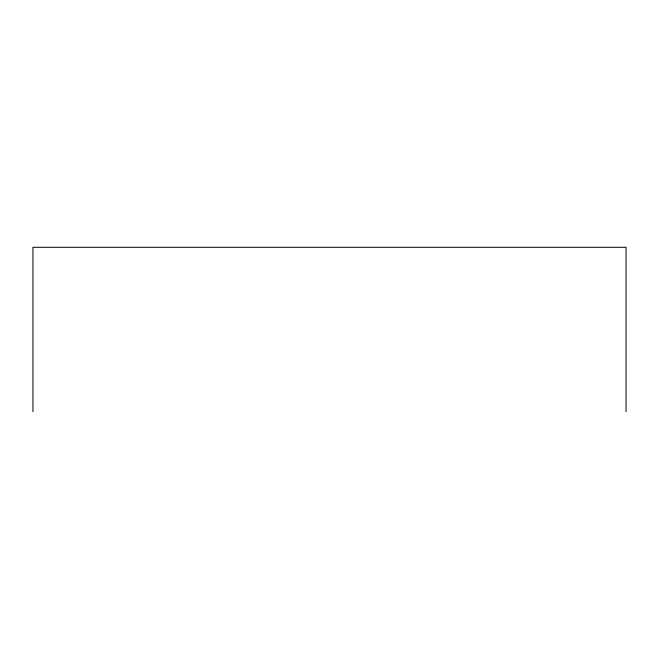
<?xml version="1.0" encoding="UTF-8"?>
<svg xmlns="http://www.w3.org/2000/svg" width="659" height="659" viewBox="0 0 659 659"><rect width="100%" height="100%" fill="white"/><g stroke="black" fill="none" stroke-linecap="round" stroke-linejoin="round"><path stroke-width="0.99" d="M626.05 411.71L626.05 247.29L32.95 247.29L32.95 411.71"/></g></svg>
